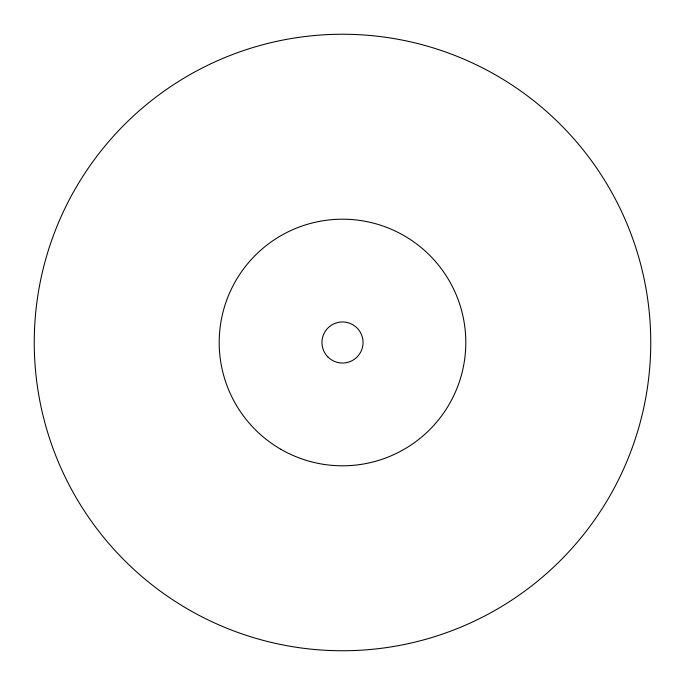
<?xml version="1.0" encoding="UTF-8"?>
<svg xmlns="http://www.w3.org/2000/svg" width="685" height="685" viewBox="0 0 685 685"><rect width="100%" height="100%" fill="white"/><g stroke="black" fill="none" stroke-linecap="round" stroke-linejoin="round"><path stroke-width="1.03" d="M188.375 609.453A308.25 308.25 0 0 0 650.75 342.5A308.25 308.25 0 0 0 188.375 75.547A308.25 308.25 0 0 0 188.375 609.453M327.969 357.031A20.55 20.55 0 0 0 362.348 347.817A20.55 20.55 0 0 0 337.183 322.652A20.55 20.55 0 0 0 327.969 357.031M280.85 449.283A123.3 123.3 0 0 0 465.8 342.5A123.3 123.3 0 0 0 280.85 235.717A123.3 123.3 0 0 0 280.85 449.283"/></g></svg>
